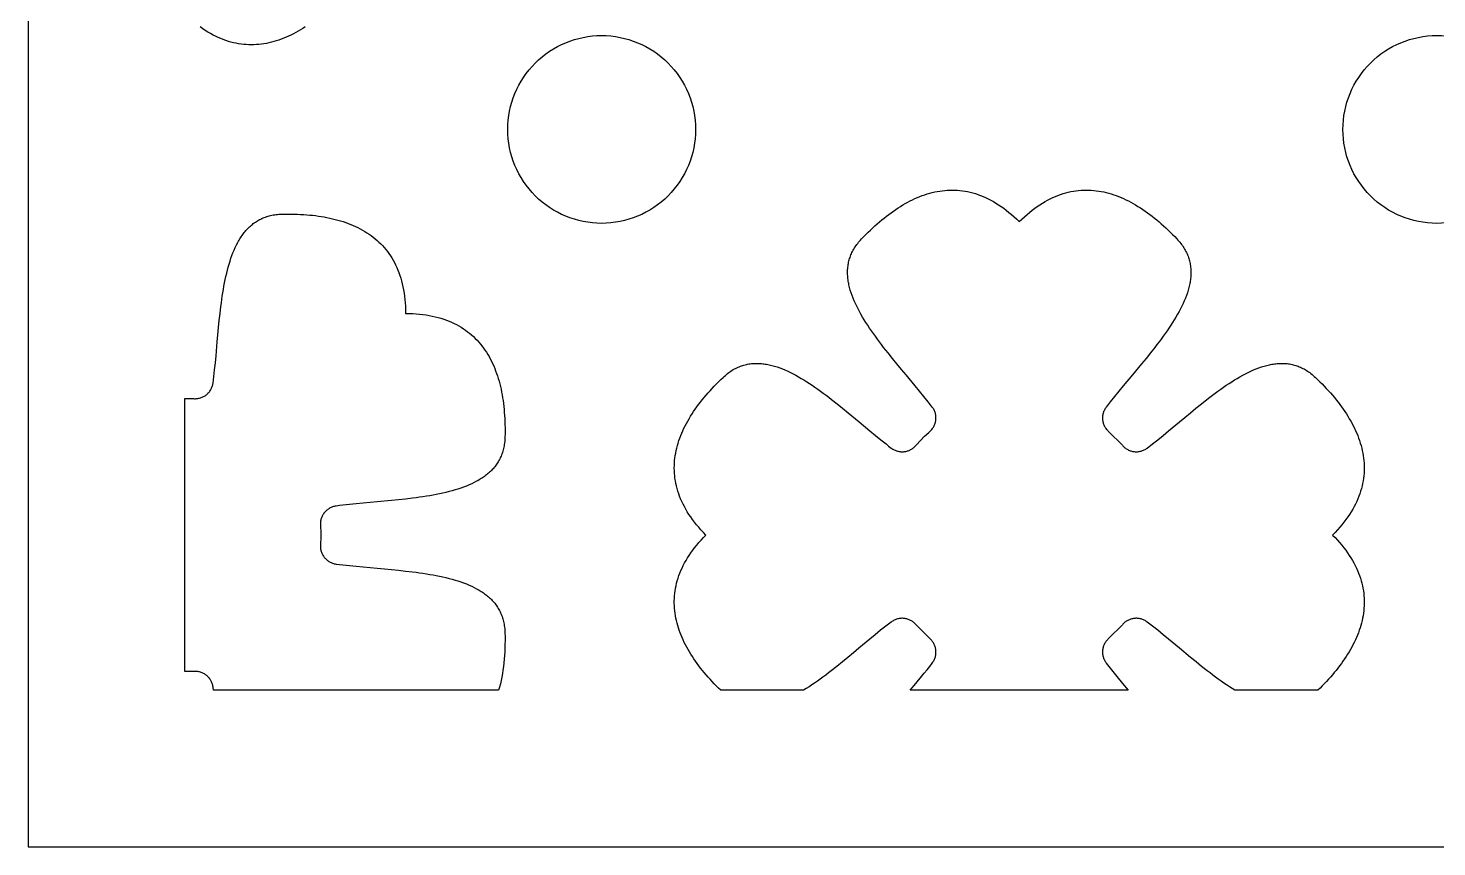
# Model space of a CAD drawing. Extents: x -1268 to 1319, y -900 to 956.
# Drawn here: x -629.1 to -179.1, y -900 to -638.5 of the extents above; entities that cross this region are included whole.
import ezdxf

# ---------------------------------------------------------------- set-up
doc = ezdxf.new("R2010")
doc.units = 0
doc.layers.add('LAYER_1', color=7, linetype='CONTINUOUS')

msp = doc.modelspace()

# ---------------------------------------------------------------- linework, layer by layer
at = {"layer": 'LAYER_1'}
for points in [[(-629.08, -900), (270.92, -900), (270.92, 900), (-629.08, 900)], [(-312.48, -700.28), (-311.65, -699.49), (-310.83, -698.72), (-310, -698), (-309.18, -697.31), (-308.35, -696.65), (-307.52, -696.03), (-306.7, -695.44), (-305.87, -694.88), (-305.05, -694.36), (-304.22, -693.87), (-303.4, -693.42), (-302.57, -692.99), (-301.75, -692.6), (-300.92, -692.24), (-300.1, -691.91), (-299.28, -691.61), (-298.46, -691.34), (-297.64, -691.1), (-296.82, -690.88), (-296, -690.7), (-295.18, -690.55), (-294.36, -690.42), (-293.55, -690.33), (-292.74, -690.26), (-291.92, -690.21), (-291.11, -690.2), (-290.3, -690.21), (-289.49, -690.25), (-288.69, -690.31), (-287.88, -690.4), (-287.08, -690.51), (-286.28, -690.65), (-285.48, -690.81), (-284.69, -690.99), (-283.89, -691.2), (-283.1, -691.43), (-282.31, -691.69), (-281.52, -691.97), (-280.74, -692.26), (-279.95, -692.58), (-279.17, -692.93), (-278.4, -693.29), (-277.62, -693.67), (-276.85, -694.08), (-276.08, -694.5), (-275.31, -694.94), (-274.55, -695.4), (-273.79, -695.88), (-273.03, -696.38), (-272.28, -696.9), (-271.53, -697.43), (-270.78, -697.98), (-270.04, -698.55), (-269.3, -699.14), (-268.56, -699.74), (-267.83, -700.35), (-267.1, -700.98), (-266.38, -701.63), (-265.65, -702.29), (-264.94, -702.97), (-264.22, -703.66), (-263.51, -704.36), (-262.81, -705.07), (-262.11, -705.8), (-261.78, -706.15), (-261.47, -706.51), (-261.17, -706.87), (-260.88, -707.23), (-260.6, -707.59), (-260.34, -707.95), (-260.1, -708.32), (-259.86, -708.68), (-259.64, -709.05), (-259.43, -709.42), (-259.23, -709.8), (-259.04, -710.17), (-258.87, -710.55), (-258.71, -710.93), (-258.56, -711.31), (-258.42, -711.69), (-258.3, -712.07), (-258.18, -712.46), (-258.08, -712.85), (-257.99, -713.24), (-257.91, -713.63), (-257.84, -714.02), (-257.78, -714.41), (-257.73, -714.81), (-257.69, -715.21), (-257.66, -715.61), (-257.64, -716.01), (-257.64, -716.41), (-257.64, -716.81), (-257.65, -717.22), (-257.67, -717.62), (-257.71, -718.03), (-257.75, -718.44), (-257.8, -718.85), (-257.86, -719.26), (-257.92, -719.67), (-258, -720.09), (-258.09, -720.5), (-258.18, -720.92), (-258.29, -721.33), (-258.4, -721.75), (-258.52, -722.17), (-258.78, -723.01), (-259.08, -723.86), (-259.4, -724.71), (-259.75, -725.56), (-260.14, -726.42), (-260.55, -727.28), (-260.98, -728.15), (-261.44, -729.01), (-261.92, -729.88), (-262.43, -730.75), (-262.96, -731.63), (-263.5, -732.5), (-264.07, -733.38), (-264.65, -734.26), (-265.26, -735.14), (-265.87, -736.02), (-266.51, -736.9), (-267.16, -737.79), (-267.82, -738.67), (-268.49, -739.56), (-269.17, -740.44), (-270.56, -742.21), (-271.98, -743.97), (-273.43, -745.74), (-276.34, -749.24), (-279.24, -752.72), (-280.66, -754.43), (-282.04, -756.14), (-283.39, -757.83), (-284.05, -758.67), (-284.69, -759.5), (-284.86, -759.73), (-285.01, -759.97), (-285.16, -760.22), (-285.29, -760.47), (-285.4, -760.72), (-285.51, -760.98), (-285.6, -761.24), (-285.67, -761.5), (-285.74, -761.76), (-285.79, -762.03), (-285.83, -762.3), (-285.86, -762.57), (-285.87, -762.84), (-285.87, -763.11), (-285.86, -763.38), (-285.84, -763.65), (-285.8, -763.91), (-285.75, -764.18), (-285.69, -764.44), (-285.62, -764.7), (-285.53, -764.96), (-285.44, -765.21), (-285.33, -765.46), (-285.21, -765.71), (-285.07, -765.95), (-284.93, -766.18), (-284.77, -766.41), (-284.6, -766.63), (-284.42, -766.84), (-284.23, -767.05), (-284.03, -767.25), (-283.81, -767.44), (-279.53, -771.73), (-279.34, -771.94), (-279.14, -772.15), (-278.93, -772.34), (-278.72, -772.52), (-278.49, -772.69), (-278.27, -772.84), (-278.03, -772.99), (-277.79, -773.12), (-277.55, -773.24), (-277.3, -773.35), (-277.04, -773.45), (-276.79, -773.53), (-276.53, -773.61), (-276.26, -773.67), (-276, -773.72), (-275.73, -773.75), (-275.46, -773.78), (-275.19, -773.79), (-274.92, -773.79), (-274.65, -773.77), (-274.38, -773.74), (-274.12, -773.71), (-273.85, -773.65), (-273.58, -773.59), (-273.32, -773.51), (-273.06, -773.42), (-272.8, -773.32), (-272.55, -773.2), (-272.3, -773.07), (-272.06, -772.93), (-271.82, -772.77), (-271.59, -772.61), (-269.91, -771.31), (-268.22, -769.96), (-266.52, -768.57), (-264.8, -767.15), (-261.33, -764.26), (-259.58, -762.8), (-257.82, -761.34), (-256.06, -759.9), (-254.29, -758.48), (-252.52, -757.08), (-251.64, -756.4), (-250.76, -755.73), (-249.87, -755.07), (-248.99, -754.42), (-248.11, -753.79), (-247.22, -753.17), (-246.34, -752.57), (-245.46, -751.98), (-244.59, -751.42), (-243.71, -750.87), (-242.84, -750.34), (-241.97, -749.84), (-241.1, -749.35), (-240.23, -748.9), (-239.37, -748.46), (-238.51, -748.05), (-237.65, -747.67), (-236.79, -747.32), (-235.94, -746.99), (-235.1, -746.7), (-234.26, -746.43), (-233.84, -746.31), (-233.42, -746.2), (-233, -746.1), (-232.58, -746), (-232.17, -745.92), (-231.76, -745.84), (-231.34, -745.77), (-230.93, -745.71), (-230.52, -745.66), (-230.11, -745.62), (-229.71, -745.59), (-229.3, -745.57), (-228.9, -745.55), (-228.49, -745.55), (-228.09, -745.56), (-227.69, -745.58), (-227.29, -745.61), (-226.9, -745.64), (-226.5, -745.69), (-226.11, -745.75), (-225.71, -745.82), (-225.32, -745.9), (-224.93, -745.99), (-224.55, -746.1), (-224.16, -746.21), (-223.78, -746.34), (-223.39, -746.48), (-223.01, -746.63), (-222.63, -746.79), (-222.26, -746.96), (-221.88, -747.15), (-221.51, -747.34), (-221.14, -747.55), (-220.77, -747.78), (-220.4, -748.01), (-220.04, -748.26), (-219.67, -748.52), (-219.31, -748.79), (-218.95, -749.08), (-218.59, -749.38), (-218.24, -749.7), (-217.89, -750.02), (-217.16, -750.72), (-216.44, -751.43), (-215.74, -752.14), (-215.05, -752.85), (-214.38, -753.57), (-213.72, -754.29), (-213.07, -755.02), (-212.44, -755.75), (-211.82, -756.48), (-211.22, -757.21), (-210.64, -757.96), (-210.07, -758.7), (-209.52, -759.45), (-208.98, -760.2), (-208.47, -760.95), (-207.97, -761.71), (-207.49, -762.47), (-207.03, -763.23), (-206.58, -764), (-206.16, -764.77), (-205.76, -765.54), (-205.37, -766.31), (-205.01, -767.09), (-204.67, -767.87), (-204.35, -768.65), (-204.05, -769.44), (-203.77, -770.23), (-203.52, -771.02), (-203.29, -771.81), (-203.08, -772.6), (-202.89, -773.4), (-202.73, -774.2), (-202.59, -775), (-202.48, -775.8), (-202.39, -776.6), (-202.33, -777.41), (-202.29, -778.22), (-202.28, -779.03), (-202.3, -779.84), (-202.34, -780.65), (-202.41, -781.46), (-202.51, -782.28), (-202.63, -783.1), (-202.79, -783.91), (-202.97, -784.73), (-203.18, -785.55), (-203.42, -786.37), (-203.69, -787.19), (-203.99, -788.02), (-204.32, -788.84), (-204.68, -789.66), (-205.08, -790.49), (-205.5, -791.31), (-205.96, -792.14), (-206.45, -792.96), (-206.97, -793.79), (-207.52, -794.61), (-208.11, -795.44), (-208.74, -796.26), (-209.39, -797.09), (-210.08, -797.92), (-210.81, -798.74), (-211.57, -799.57), (-212.37, -800.39), (-211.58, -801.21), (-210.83, -802.02), (-210.12, -802.83), (-209.44, -803.64), (-208.79, -804.45), (-208.17, -805.27), (-207.59, -806.08), (-207.04, -806.89), (-206.53, -807.7), (-206.04, -808.51), (-205.58, -809.32), (-205.16, -810.13), (-204.77, -810.95), (-204.41, -811.75), (-204.07, -812.56), (-203.77, -813.37), (-203.5, -814.18), (-203.25, -814.99), (-203.03, -815.79), (-202.85, -816.6), (-202.68, -817.4), (-202.55, -818.2), (-202.45, -819.01), (-202.37, -819.81), (-202.31, -820.61), (-202.29, -821.4), (-202.29, -822.2), (-202.31, -822.99), (-202.36, -823.79), (-202.43, -824.58), (-202.53, -825.37), (-202.65, -826.16), (-202.8, -826.94), (-202.97, -827.73), (-203.16, -828.51), (-203.37, -829.29), (-203.61, -830.07), (-203.87, -830.84), (-204.15, -831.62), (-204.45, -832.39), (-204.77, -833.16), (-205.11, -833.92), (-205.48, -834.69), (-205.86, -835.45), (-206.26, -836.2), (-206.68, -836.96), (-207.12, -837.71), (-207.58, -838.46), (-208.05, -839.21), (-208.55, -839.95), (-209.06, -840.69), (-209.58, -841.43), (-210.13, -842.16), (-210.69, -842.89), (-211.26, -843.62), (-211.85, -844.34), (-212.46, -845.06), (-213.08, -845.78), (-213.72, -846.49), (-214.37, -847.2), (-215.03, -847.91), (-215.71, -848.61), (-216.4, -849.31), (-217.1, -850), (-243.58, -850), (-244.46, -849.45), (-245.34, -848.89), (-246.22, -848.3), (-247.1, -847.7), (-247.99, -847.08), (-248.88, -846.44), (-249.76, -845.8), (-250.65, -845.13), (-251.54, -844.46), (-252.43, -843.78), (-254.21, -842.38), (-255.98, -840.95), (-257.75, -839.5), (-261.28, -836.57), (-264.77, -833.66), (-266.49, -832.24), (-268.21, -830.84), (-269.91, -829.49), (-270.75, -828.83), (-271.59, -828.18), (-271.82, -828.01), (-272.06, -827.86), (-272.3, -827.72), (-272.55, -827.59), (-272.8, -827.47), (-273.06, -827.37), (-273.32, -827.28), (-273.58, -827.2), (-273.85, -827.13), (-274.12, -827.08), (-274.38, -827.04), (-274.65, -827.02), (-274.92, -827), (-275.19, -827), (-275.46, -827.01), (-275.73, -827.04), (-276, -827.07), (-276.26, -827.12), (-276.53, -827.18), (-276.79, -827.25), (-277.04, -827.34), (-277.3, -827.44), (-277.55, -827.54), (-277.79, -827.67), (-278.03, -827.8), (-278.27, -827.94), (-278.49, -828.1), (-278.72, -828.27), (-278.93, -828.45), (-279.14, -828.64), (-279.34, -828.85), (-279.53, -829.06), (-283.81, -833.35), (-284.03, -833.54), (-284.23, -833.74), (-284.42, -833.94), (-284.6, -834.16), (-284.77, -834.38), (-284.93, -834.61), (-285.07, -834.84), (-285.21, -835.08), (-285.33, -835.33), (-285.44, -835.57), (-285.53, -835.83), (-285.62, -836.08), (-285.69, -836.35), (-285.75, -836.61), (-285.8, -836.87), (-285.84, -837.14), (-285.86, -837.41), (-285.87, -837.68), (-285.87, -837.95), (-285.86, -838.22), (-285.83, -838.49), (-285.79, -838.76), (-285.74, -839.02), (-285.67, -839.29), (-285.6, -839.55), (-285.51, -839.81), (-285.4, -840.07), (-285.29, -840.32), (-285.16, -840.57), (-285.01, -840.81), (-284.86, -841.05), (-284.69, -841.29), (-283.87, -842.35), (-283.02, -843.43), (-282.16, -844.51), (-281.27, -845.6), (-279.47, -847.79), (-277.63, -850), (-347.33, -850), (-345.49, -847.79), (-343.68, -845.6), (-342.8, -844.51), (-341.94, -843.43), (-341.09, -842.35), (-340.27, -841.29), (-340.1, -841.05), (-339.94, -840.81), (-339.8, -840.57), (-339.67, -840.32), (-339.56, -840.07), (-339.45, -839.81), (-339.36, -839.55), (-339.28, -839.29), (-339.22, -839.02), (-339.17, -838.76), (-339.13, -838.49), (-339.1, -838.22), (-339.09, -837.95), (-339.09, -837.68), (-339.1, -837.41), (-339.12, -837.14), (-339.16, -836.87), (-339.2, -836.61), (-339.27, -836.35), (-339.34, -836.08), (-339.42, -835.83), (-339.52, -835.57), (-339.63, -835.33), (-339.75, -835.08), (-339.88, -834.84), (-340.03, -834.61), (-340.19, -834.38), (-340.35, -834.16), (-340.53, -833.94), (-340.73, -833.74), (-340.93, -833.54), (-341.15, -833.35), (-345.43, -829.06), (-345.62, -828.85), (-345.82, -828.64), (-346.03, -828.45), (-346.24, -828.27), (-346.46, -828.1), (-346.69, -827.94), (-346.93, -827.8), (-347.17, -827.67), (-347.41, -827.54), (-347.66, -827.44), (-347.91, -827.34), (-348.17, -827.25), (-348.43, -827.18), (-348.69, -827.12), (-348.96, -827.07), (-349.23, -827.04), (-349.49, -827.01), (-349.76, -827), (-350.03, -827), (-350.3, -827.02), (-350.57, -827.04), (-350.84, -827.08), (-351.11, -827.13), (-351.37, -827.2), (-351.64, -827.28), (-351.9, -827.37), (-352.15, -827.47), (-352.41, -827.59), (-352.65, -827.72), (-352.9, -827.86), (-353.14, -828.01), (-353.37, -828.18), (-355.05, -829.49), (-356.75, -830.84), (-358.46, -832.24), (-360.19, -833.66), (-363.68, -836.57), (-365.44, -838.04), (-367.2, -839.5), (-368.98, -840.95), (-370.75, -842.38), (-372.53, -843.78), (-373.42, -844.46), (-374.3, -845.13), (-375.19, -845.8), (-376.08, -846.44), (-376.97, -847.08), (-377.85, -847.7), (-378.74, -848.3), (-379.62, -848.89), (-380.5, -849.45), (-381.38, -850), (-407.86, -850), (-408.56, -849.31), (-409.25, -848.61), (-409.93, -847.91), (-410.59, -847.2), (-411.24, -846.49), (-411.88, -845.78), (-412.5, -845.06), (-413.1, -844.34), (-413.69, -843.62), (-414.27, -842.89), (-414.83, -842.16), (-415.37, -841.43), (-415.9, -840.69), (-416.41, -839.95), (-416.9, -839.21), (-417.38, -838.46), (-417.84, -837.71), (-418.28, -836.96), (-418.7, -836.2), (-419.1, -835.45), (-419.48, -834.69), (-419.84, -833.92), (-420.19, -833.16), (-420.51, -832.39), (-420.81, -831.62), (-421.09, -830.84), (-421.35, -830.07), (-421.58, -829.29), (-421.8, -828.51), (-421.99, -827.73), (-422.16, -826.94), (-422.3, -826.16), (-422.43, -825.37), (-422.52, -824.58), (-422.6, -823.79), (-422.65, -822.99), (-422.67, -822.2), (-422.67, -821.4), (-422.64, -820.61), (-422.59, -819.81), (-422.51, -819.01), (-422.41, -818.2), (-422.27, -817.4), (-422.11, -816.6), (-421.92, -815.79), (-421.71, -814.99), (-421.46, -814.18), (-421.19, -813.37), (-420.88, -812.56), (-420.55, -811.75), (-420.19, -810.95), (-419.8, -810.13), (-419.37, -809.32), (-418.92, -808.51), (-418.43, -807.7), (-417.91, -806.89), (-417.37, -806.08), (-416.78, -805.27), (-416.17, -804.45), (-415.52, -803.64), (-414.84, -802.83), (-414.12, -802.02), (-413.37, -801.21), (-412.59, -800.39), (-413.39, -799.57), (-414.15, -798.74), (-414.88, -797.92), (-415.57, -797.09), (-416.22, -796.26), (-416.84, -795.44), (-417.43, -794.61), (-417.99, -793.79), (-418.51, -792.96), (-419, -792.14), (-419.46, -791.31), (-419.88, -790.49), (-420.27, -789.66), (-420.64, -788.84), (-420.97, -788.02), (-421.27, -787.19), (-421.54, -786.37), (-421.78, -785.55), (-421.99, -784.73), (-422.17, -783.91), (-422.32, -783.1), (-422.45, -782.28), (-422.55, -781.46), (-422.62, -780.65), (-422.66, -779.84), (-422.67, -779.03), (-422.66, -778.22), (-422.63, -777.41), (-422.56, -776.6), (-422.48, -775.8), (-422.36, -775), (-422.23, -774.2), (-422.07, -773.4), (-421.88, -772.6), (-421.67, -771.81), (-421.44, -771.02), (-421.18, -770.23), (-420.91, -769.44), (-420.61, -768.65), (-420.29, -767.87), (-419.95, -767.09), (-419.58, -766.31), (-419.2, -765.54), (-418.8, -764.77), (-418.37, -764), (-417.93, -763.23), (-417.47, -762.47), (-416.99, -761.71), (-416.49, -760.95), (-415.97, -760.2), (-415.44, -759.45), (-414.89, -758.7), (-414.32, -757.96), (-413.74, -757.21), (-413.14, -756.48), (-412.52, -755.75), (-411.89, -755.02), (-411.24, -754.29), (-410.58, -753.57), (-409.91, -752.85), (-409.22, -752.14), (-408.51, -751.43), (-407.8, -750.72), (-407.07, -750.02), (-406.72, -749.7), (-406.36, -749.38), (-406.01, -749.08), (-405.65, -748.79), (-405.29, -748.52), (-404.92, -748.26), (-404.56, -748.01), (-404.19, -747.78), (-403.82, -747.55), (-403.45, -747.34), (-403.08, -747.15), (-402.7, -746.96), (-402.32, -746.79), (-401.95, -746.63), (-401.56, -746.48), (-401.18, -746.34), (-400.8, -746.21), (-400.41, -746.1), (-400.02, -745.99), (-399.64, -745.9), (-399.24, -745.82), (-398.85, -745.75), (-398.46, -745.69), (-398.06, -745.64), (-397.67, -745.61), (-397.27, -745.58), (-396.87, -745.56), (-396.46, -745.55), (-396.06, -745.55), (-395.66, -745.57), (-395.25, -745.59), (-394.84, -745.62), (-394.44, -745.66), (-394.03, -745.71), (-393.61, -745.77), (-393.2, -745.84), (-392.79, -745.92), (-392.37, -746), (-391.96, -746.1), (-391.54, -746.2), (-391.12, -746.31), (-390.7, -746.43), (-389.86, -746.7), (-389.01, -746.99), (-388.16, -747.32), (-387.31, -747.67), (-386.45, -748.05), (-385.59, -748.46), (-384.73, -748.9), (-383.86, -749.35), (-382.99, -749.84), (-382.12, -750.34), (-381.25, -750.87), (-380.37, -751.42), (-379.49, -751.98), (-378.61, -752.57), (-377.73, -753.17), (-376.85, -753.79), (-375.97, -754.42), (-375.09, -755.07), (-374.2, -755.73), (-373.32, -756.4), (-372.43, -757.08), (-370.66, -758.48), (-368.9, -759.9), (-367.14, -761.34), (-363.63, -764.26), (-360.16, -767.15), (-358.44, -768.57), (-356.73, -769.96), (-355.04, -771.31), (-354.21, -771.96), (-353.37, -772.61), (-353.14, -772.77), (-352.9, -772.93), (-352.65, -773.07), (-352.41, -773.2), (-352.15, -773.32), (-351.9, -773.42), (-351.64, -773.51), (-351.37, -773.59), (-351.11, -773.65), (-350.84, -773.71), (-350.57, -773.74), (-350.3, -773.77), (-350.03, -773.79), (-349.76, -773.79), (-349.49, -773.78), (-349.23, -773.75), (-348.96, -773.72), (-348.69, -773.67), (-348.43, -773.61), (-348.17, -773.53), (-347.91, -773.45), (-347.66, -773.35), (-347.41, -773.24), (-347.17, -773.12), (-346.93, -772.99), (-346.69, -772.84), (-346.46, -772.69), (-346.24, -772.52), (-346.03, -772.34), (-345.82, -772.15), (-345.62, -771.94), (-345.43, -771.73), (-345.27, -771.54), (-344.02, -770.17), (-342.7, -768.86), (-341.34, -767.6), (-341.15, -767.44), (-340.93, -767.25), (-340.73, -767.05), (-340.53, -766.84), (-340.35, -766.63), (-340.19, -766.41), (-340.03, -766.18), (-339.88, -765.95), (-339.75, -765.71), (-339.63, -765.46), (-339.52, -765.21), (-339.42, -764.96), (-339.34, -764.7), (-339.27, -764.44), (-339.2, -764.18), (-339.16, -763.91), (-339.12, -763.65), (-339.1, -763.38), (-339.09, -763.11), (-339.09, -762.84), (-339.1, -762.57), (-339.13, -762.3), (-339.17, -762.03), (-339.22, -761.76), (-339.28, -761.5), (-339.36, -761.24), (-339.45, -760.98), (-339.56, -760.72), (-339.67, -760.47), (-339.8, -760.22), (-339.94, -759.97), (-340.1, -759.73), (-340.27, -759.5), (-341.57, -757.83), (-342.91, -756.14), (-344.3, -754.43), (-345.72, -752.72), (-348.62, -749.24), (-350.07, -747.49), (-351.53, -745.74), (-352.97, -743.97), (-354.4, -742.21), (-355.79, -740.44), (-356.47, -739.56), (-357.14, -738.67), (-357.8, -737.79), (-358.45, -736.9), (-359.08, -736.02), (-359.7, -735.14), (-360.3, -734.26), (-360.89, -733.38), (-361.46, -732.5), (-362, -731.63), (-362.53, -730.75), (-363.04, -729.88), (-363.52, -729.01), (-363.98, -728.15), (-364.41, -727.28), (-364.82, -726.42), (-365.2, -725.56), (-365.56, -724.71), (-365.88, -723.86), (-366.18, -723.01), (-366.44, -722.17), (-366.56, -721.75), (-366.67, -721.33), (-366.78, -720.92), (-366.87, -720.5), (-366.96, -720.09), (-367.03, -719.67), (-367.1, -719.26), (-367.16, -718.85), (-367.21, -718.44), (-367.25, -718.03), (-367.28, -717.62), (-367.31, -717.22), (-367.32, -716.81), (-367.32, -716.41), (-367.31, -716.01), (-367.3, -715.61), (-367.27, -715.21), (-367.23, -714.81), (-367.18, -714.41), (-367.12, -714.02), (-367.05, -713.63), (-366.97, -713.24), (-366.88, -712.85), (-366.78, -712.46), (-366.66, -712.07), (-366.53, -711.69), (-366.4, -711.31), (-366.25, -710.93), (-366.09, -710.55), (-365.91, -710.17), (-365.73, -709.8), (-365.53, -709.42), (-365.32, -709.05), (-365.1, -708.68), (-364.86, -708.32), (-364.61, -707.95), (-364.35, -707.59), (-364.08, -707.23), (-363.79, -706.87), (-363.49, -706.51), (-363.18, -706.15), (-362.85, -705.8), (-362.15, -705.07), (-361.44, -704.36), (-360.73, -703.66), (-360.02, -702.97), (-359.3, -702.29), (-358.58, -701.63), (-357.86, -700.98), (-357.13, -700.35), (-356.39, -699.74), (-355.66, -699.14), (-354.92, -698.55), (-354.17, -697.98), (-353.43, -697.43), (-352.68, -696.9), (-351.92, -696.38), (-351.17, -695.88), (-350.41, -695.4), (-349.64, -694.94), (-348.88, -694.5), (-348.11, -694.08), (-347.34, -693.67), (-346.56, -693.29), (-345.78, -692.93), (-345, -692.58), (-344.22, -692.26), (-343.44, -691.97), (-342.65, -691.69), (-341.86, -691.43), (-341.07, -691.2), (-340.27, -690.99), (-339.47, -690.81), (-338.68, -690.65), (-337.88, -690.51), (-337.07, -690.4), (-336.27, -690.31), (-335.46, -690.25), (-334.65, -690.21), (-333.85, -690.2), (-333.03, -690.21), (-332.22, -690.26), (-331.41, -690.33), (-330.59, -690.42), (-329.78, -690.55), (-328.96, -690.7), (-328.14, -690.88), (-327.32, -691.1), (-326.5, -691.34), (-325.68, -691.61), (-324.86, -691.91), (-324.03, -692.24), (-323.21, -692.6), (-322.39, -692.99), (-321.56, -693.42), (-320.74, -693.87), (-319.91, -694.36), (-319.09, -694.88), (-318.26, -695.44), (-317.43, -696.03), (-316.61, -696.65), (-315.78, -697.31), (-314.96, -698), (-314.13, -698.72), (-313.3, -699.49)], [(-548.01, -697.89), (-547, -697.87), (-545.99, -697.86), (-544.99, -697.87), (-544, -697.89), (-543.02, -697.92), (-542.04, -697.96), (-541.07, -698.01), (-540.11, -698.08), (-539.15, -698.17), (-538.21, -698.26), (-537.27, -698.37), (-536.34, -698.5), (-535.43, -698.63), (-534.52, -698.79), (-533.62, -698.96), (-532.73, -699.14), (-531.86, -699.34), (-530.99, -699.55), (-530.13, -699.78), (-529.29, -700.02), (-528.46, -700.28), (-527.64, -700.56), (-526.84, -700.85), (-526.04, -701.16), (-525.26, -701.49), (-524.5, -701.83), (-523.74, -702.19), (-523, -702.57), (-522.28, -702.97), (-521.57, -703.38), (-520.88, -703.82), (-520.2, -704.27), (-519.53, -704.74), (-518.89, -705.22), (-518.26, -705.73), (-517.64, -706.26), (-517.04, -706.8), (-516.47, -707.37), (-515.9, -707.95), (-515.36, -708.55), (-514.83, -709.18), (-514.32, -709.82), (-513.84, -710.49), (-513.37, -711.18), (-512.92, -711.88), (-512.49, -712.61), (-512.08, -713.36), (-511.69, -714.13), (-511.32, -714.93), (-510.97, -715.74), (-510.64, -716.58), (-510.34, -717.44), (-510.06, -718.33), (-509.8, -719.23), (-509.56, -720.16), (-509.34, -721.12), (-509.15, -722.09), (-508.98, -723.09), (-508.84, -724.12), (-508.72, -725.16), (-508.62, -726.24), (-508.55, -727.33), (-508.51, -728.46), (-508.49, -729.6), (-507.34, -729.62), (-506.22, -729.67), (-505.12, -729.74), (-504.05, -729.84), (-503, -729.96), (-501.97, -730.1), (-500.97, -730.27), (-500, -730.46), (-499.05, -730.67), (-498.12, -730.91), (-497.21, -731.17), (-496.33, -731.46), (-495.47, -731.76), (-494.63, -732.09), (-493.81, -732.44), (-493.02, -732.8), (-492.25, -733.19), (-491.5, -733.6), (-490.77, -734.03), (-490.06, -734.48), (-489.37, -734.95), (-488.71, -735.44), (-488.06, -735.95), (-487.44, -736.48), (-486.83, -737.02), (-486.25, -737.58), (-485.68, -738.16), (-485.14, -738.76), (-484.61, -739.37), (-484.11, -740), (-483.62, -740.65), (-483.15, -741.31), (-482.7, -741.99), (-482.27, -742.69), (-481.85, -743.4), (-481.46, -744.12), (-481.08, -744.86), (-480.72, -745.61), (-480.37, -746.38), (-480.05, -747.16), (-479.74, -747.95), (-479.44, -748.76), (-479.17, -749.58), (-478.91, -750.41), (-478.66, -751.25), (-478.43, -752.11), (-478.22, -752.97), (-478.02, -753.85), (-477.84, -754.74), (-477.67, -755.64), (-477.52, -756.54), (-477.38, -757.46), (-477.25, -758.39), (-477.14, -759.33), (-477.05, -760.27), (-476.97, -761.23), (-476.9, -762.19), (-476.84, -763.16), (-476.8, -764.13), (-476.77, -765.12), (-476.75, -766.11), (-476.75, -767.11), (-476.75, -768.11), (-476.77, -769.12), (-476.79, -769.61), (-476.82, -770.08), (-476.86, -770.54), (-476.91, -771), (-476.97, -771.45), (-477.04, -771.89), (-477.13, -772.33), (-477.22, -772.75), (-477.32, -773.17), (-477.44, -773.58), (-477.56, -773.98), (-477.7, -774.38), (-477.84, -774.77), (-477.99, -775.15), (-478.16, -775.53), (-478.33, -775.89), (-478.51, -776.26), (-478.71, -776.61), (-478.91, -776.96), (-479.12, -777.3), (-479.34, -777.63), (-479.56, -777.96), (-479.8, -778.28), (-480.05, -778.59), (-480.3, -778.9), (-480.56, -779.2), (-480.83, -779.5), (-481.11, -779.79), (-481.4, -780.07), (-481.69, -780.35), (-481.99, -780.62), (-482.31, -780.88), (-482.62, -781.14), (-482.95, -781.4), (-483.28, -781.65), (-483.62, -781.89), (-483.97, -782.13), (-484.32, -782.36), (-484.68, -782.59), (-485.05, -782.81), (-485.43, -783.03), (-485.81, -783.24), (-486.59, -783.65), (-487.4, -784.04), (-488.23, -784.41), (-489.08, -784.76), (-489.96, -785.1), (-490.86, -785.42), (-491.77, -785.72), (-492.71, -786.01), (-493.67, -786.28), (-494.64, -786.54), (-495.63, -786.79), (-496.64, -787.02), (-497.66, -787.24), (-498.7, -787.45), (-499.74, -787.64), (-500.8, -787.83), (-501.88, -788.01), (-502.96, -788.17), (-504.05, -788.33), (-505.15, -788.48), (-506.26, -788.62), (-508.49, -788.89), (-510.75, -789.13), (-513.01, -789.36), (-517.56, -789.78), (-522.06, -790.19), (-524.28, -790.4), (-526.46, -790.62), (-528.61, -790.86), (-529.67, -790.99), (-530.71, -791.13), (-531, -791.17), (-531.28, -791.23), (-531.55, -791.3), (-531.82, -791.39), (-532.08, -791.49), (-532.33, -791.59), (-532.58, -791.71), (-532.82, -791.85), (-533.05, -791.99), (-533.28, -792.14), (-533.5, -792.3), (-533.71, -792.47), (-533.91, -792.65), (-534.1, -792.84), (-534.28, -793.04), (-534.45, -793.25), (-534.62, -793.46), (-534.77, -793.69), (-534.91, -793.91), (-535.05, -794.15), (-535.17, -794.39), (-535.28, -794.64), (-535.38, -794.89), (-535.47, -795.15), (-535.54, -795.41), (-535.6, -795.68), (-535.65, -795.95), (-535.69, -796.23), (-535.72, -796.51), (-535.73, -796.79), (-535.72, -797.08), (-535.71, -797.36), (-535.68, -797.61), (-535.61, -799.47), (-535.61, -801.32), (-535.68, -803.17), (-535.71, -803.42), (-535.72, -803.71), (-535.73, -804), (-535.72, -804.28), (-535.69, -804.56), (-535.65, -804.83), (-535.6, -805.11), (-535.54, -805.37), (-535.47, -805.64), (-535.38, -805.9), (-535.28, -806.15), (-535.17, -806.4), (-535.05, -806.64), (-534.91, -806.87), (-534.77, -807.1), (-534.62, -807.32), (-534.45, -807.54), (-534.28, -807.75), (-534.1, -807.94), (-533.91, -808.13), (-533.71, -808.31), (-533.5, -808.49), (-533.28, -808.65), (-533.05, -808.8), (-532.82, -808.94), (-532.58, -809.07), (-532.33, -809.19), (-532.08, -809.3), (-531.82, -809.4), (-531.55, -809.48), (-531.28, -809.56), (-531, -809.61), (-530.71, -809.66), (-528.61, -809.92), (-526.46, -810.17), (-524.28, -810.39), (-522.06, -810.6), (-517.56, -811.01), (-515.29, -811.22), (-513.01, -811.43), (-510.75, -811.65), (-508.49, -811.9), (-506.26, -812.16), (-505.15, -812.31), (-504.05, -812.46), (-502.96, -812.62), (-501.88, -812.78), (-500.8, -812.96), (-499.74, -813.14), (-498.7, -813.34), (-497.66, -813.55), (-496.64, -813.77), (-495.63, -814), (-494.64, -814.25), (-493.67, -814.51), (-492.71, -814.78), (-491.77, -815.07), (-490.86, -815.37), (-489.96, -815.69), (-489.08, -816.03), (-488.23, -816.38), (-487.4, -816.75), (-486.59, -817.14), (-485.81, -817.55), (-485.43, -817.76), (-485.05, -817.98), (-484.68, -818.2), (-484.32, -818.43), (-483.97, -818.66), (-483.62, -818.9), (-483.28, -819.14), (-482.95, -819.39), (-482.62, -819.64), (-482.31, -819.9), (-481.99, -820.17), (-481.69, -820.44), (-481.4, -820.72), (-481.11, -821), (-480.83, -821.29), (-480.56, -821.59), (-480.3, -821.89), (-480.05, -822.2), (-479.8, -822.51), (-479.56, -822.83), (-479.34, -823.16), (-479.12, -823.49), (-478.91, -823.83), (-478.71, -824.18), (-478.51, -824.53), (-478.33, -824.89), (-478.16, -825.26), (-477.99, -825.64), (-477.84, -826.02), (-477.7, -826.41), (-477.56, -826.8), (-477.44, -827.21), (-477.32, -827.62), (-477.22, -828.04), (-477.13, -828.46), (-477.04, -828.9), (-476.97, -829.34), (-476.91, -829.79), (-476.86, -830.24), (-476.82, -830.71), (-476.79, -831.18), (-476.77, -831.66), (-476.75, -832.9), (-476.75, -834.12), (-476.76, -835.34), (-476.79, -836.54), (-476.85, -837.74), (-476.92, -838.92), (-477.01, -840.09), (-477.12, -841.25), (-477.25, -842.4), (-477.41, -843.53), (-477.58, -844.64), (-477.78, -845.75), (-478, -846.84), (-478.24, -847.91), (-478.51, -848.96), (-478.8, -850), (-569.88, -850), (-570.01, -848.96), (-570.06, -848.67), (-570.12, -848.4), (-570.19, -848.12), (-570.27, -847.86), (-570.37, -847.59), (-570.48, -847.34), (-570.6, -847.09), (-570.73, -846.85), (-570.87, -846.62), (-571.02, -846.39), (-571.18, -846.17), (-571.36, -845.97), (-571.54, -845.76), (-571.73, -845.57), (-571.93, -845.39), (-572.13, -845.22), (-572.35, -845.05), (-572.57, -844.9), (-572.8, -844.76), (-573.03, -844.62), (-573.27, -844.5), (-573.52, -844.39), (-573.77, -844.29), (-574.03, -844.21), (-574.3, -844.13), (-574.57, -844.07), (-574.84, -844.02), (-575.11, -843.98), (-575.39, -843.96), (-575.67, -843.95), (-575.96, -843.95), (-576.25, -843.97), (-579.08, -843.97), (-579.08, -821.11), (-579.08, -779.67), (-579.08, -756.82), (-576.25, -756.82), (-575.96, -756.84), (-575.67, -756.84), (-575.39, -756.83), (-575.11, -756.81), (-574.84, -756.77), (-574.57, -756.72), (-574.3, -756.66), (-574.03, -756.58), (-573.77, -756.5), (-573.52, -756.4), (-573.27, -756.29), (-573.03, -756.16), (-572.8, -756.03), (-572.57, -755.89), (-572.35, -755.74), (-572.13, -755.57), (-571.93, -755.4), (-571.73, -755.22), (-571.54, -755.02), (-571.36, -754.82), (-571.18, -754.61), (-571.02, -754.4), (-570.87, -754.17), (-570.73, -753.94), (-570.6, -753.7), (-570.48, -753.45), (-570.37, -753.19), (-570.27, -752.93), (-570.19, -752.67), (-570.12, -752.39), (-570.06, -752.11), (-570.01, -751.83), (-569.75, -749.73), (-569.51, -747.58), (-569.28, -745.39), (-569.07, -743.17), (-568.66, -738.67), (-568.46, -736.4), (-568.24, -734.13), (-568.02, -731.87), (-567.77, -729.61), (-567.51, -727.38), (-567.36, -726.27), (-567.21, -725.17), (-567.06, -724.08), (-566.89, -722.99), (-566.71, -721.92), (-566.53, -720.86), (-566.33, -719.81), (-566.12, -718.78), (-565.9, -717.76), (-565.67, -716.75), (-565.42, -715.76), (-565.17, -714.79), (-564.89, -713.83), (-564.6, -712.89), (-564.3, -711.97), (-563.98, -711.08), (-563.65, -710.2), (-563.29, -709.35), (-562.92, -708.51), (-562.53, -707.71), (-562.12, -706.93), (-561.91, -706.54), (-561.69, -706.17), (-561.47, -705.8), (-561.24, -705.44), (-561.01, -705.09), (-560.77, -704.74), (-560.53, -704.4), (-560.28, -704.07), (-560.03, -703.74), (-559.77, -703.42), (-559.5, -703.11), (-559.23, -702.81), (-558.95, -702.51), (-558.67, -702.23), (-558.38, -701.95), (-558.08, -701.68), (-557.78, -701.42), (-557.47, -701.16), (-557.16, -700.92), (-556.84, -700.68), (-556.51, -700.45), (-556.18, -700.23), (-555.84, -700.02), (-555.49, -699.82), (-555.14, -699.63), (-554.78, -699.45), (-554.41, -699.28), (-554.03, -699.11), (-553.65, -698.96), (-553.26, -698.81), (-552.87, -698.68), (-552.46, -698.56), (-552.05, -698.44), (-551.63, -698.34), (-551.21, -698.24), (-550.77, -698.16), (-550.33, -698.09), (-549.88, -698.03), (-549.43, -697.98), (-548.96, -697.94), (-548.49, -697.91)]]:
    msp.add_lwpolyline(points, close=True, dxfattribs=at)
msp.add_lwpolyline([(-540.54, -638.08), (-541.3, -638.56), (-542.06, -639.02), (-542.83, -639.46), (-543.59, -639.88), (-544.36, -640.29), (-545.13, -640.67), (-545.91, -641.03), (-546.68, -641.38), (-547.46, -641.7), (-548.24, -642), (-549.03, -642.28), (-549.82, -642.53), (-550.6, -642.76), (-551.4, -642.98), (-552.19, -643.16), (-552.98, -643.33), (-553.78, -643.47), (-554.58, -643.58), (-555.38, -643.67), (-556.19, -643.74), (-556.99, -643.78), (-557.8, -643.79), (-558.6, -643.78), (-559.41, -643.74), (-560.22, -643.68), (-561.03, -643.58), (-561.85, -643.46), (-562.66, -643.31), (-563.48, -643.14), (-564.29, -642.93), (-565.11, -642.7), (-565.93, -642.43), (-566.75, -642.14), (-567.57, -641.82), (-568.39, -641.46), (-569.21, -641.07), (-570.03, -640.66), (-570.85, -640.21), (-571.67, -639.73), (-572.5, -639.21), (-573.32, -638.67), (-574.14, -638.09)], dxfattribs=at)
for points in [[(-445.88, -640.83, -0.414214), (-415.88, -670.83, -0.414214), (-445.88, -700.83, -0.414214), (-475.88, -670.83, -0.414214)], [(-179.08, -640.83, -0.414214), (-149.08, -670.83, -0.414214), (-179.08, -700.83, -0.414214), (-209.08, -670.83, -0.414214)]]:
    msp.add_lwpolyline(points, format="xyb", close=True, dxfattribs=at)

doc.saveas('drawing.dxf')
